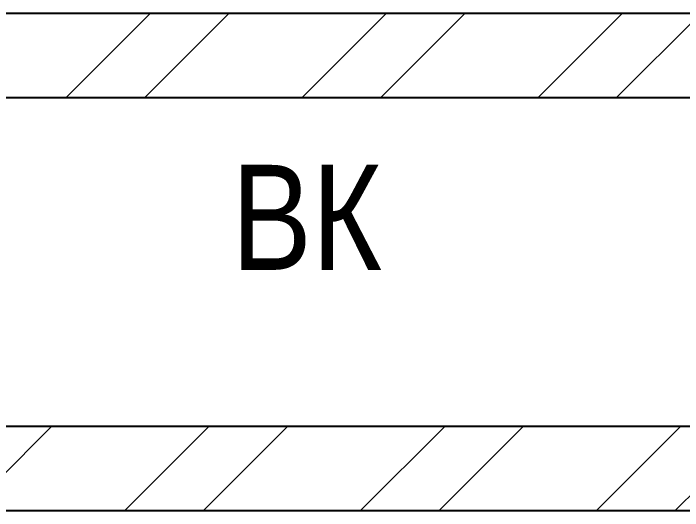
# Model space of a CAD drawing. Header units: millimetres. Extents: x -24360 to 609566, y -391049 to 148426.
# Drawn here: x 260089 to 261045, y -164440 to -163730 of the extents above; entities that cross this region are included whole.
import ezdxf

# ---------------------------------------------------------------- set-up
doc = ezdxf.new("R2010")
doc.units = ezdxf.units.MM
for name, color, linetype, lineweight in [('АР_Стены ГКЛ', 1, 'Continuous', 15), ('АР_Стены кирпич', 32, 'Continuous', 25), ('АР_Штриховка', 8, 'Continuous', 0), ('ВК_Шахты', 5, 'Continuous', 9)]:
    doc.layers.add(name, color=color, linetype=linetype, lineweight=lineweight)
doc.styles.add('style1', font='ARIALN.TTF')

msp = doc.modelspace()

# ---------------------------------------------------------------- hatches: boundary and pattern name
at = {"layer": 'АР_Штриховка', "linetype": 'Continuous', "lineweight": 0, "true_color": 0x000000}
h = msp.add_hatch(dxfattribs=at)
h.set_pattern_fill('ANSI32', color=18, scale=25, style=0)
h.set_pattern_definition([(45, (241545, -219850), (-168.3798, 168.3798), []), (45, (241657.25, -219850), (-168.3798, 168.3798), [])])
h.paths.add_polyline_path([(257035, -163730), (257005, -163810), (257035, -163850), (258715, -163850), (258675, -163760), (258595, -163730)], flags=0)
h.paths.add_polyline_path([(258715, -163730), (258675, -163760), (258715, -163850), (261545, -163850), (261545, -163730)], flags=0)
h = msp.add_hatch(dxfattribs=at)
h.set_pattern_fill('ANSI32', color=18, scale=25, angle=360, style=0)
h.set_pattern_definition([(45, (241545, -219850), (-168.3798, 168.3798), []), (45, (241657.25, -219850), (-168.3798, 168.3798), [])])
h.paths.add_polyline_path([(261545, -164440), (261545, -164320), (257765, -164320), (257725, -164410), (257765, -164440)], flags=0)
h.paths.add_polyline_path([(257645, -164440), (257725, -164410), (257765, -164320), (257035, -164320), (256955, -164350), (256915, -164440)], flags=0)
h.paths.add_polyline_path([(256915, -164440), (256955, -164350), (256915, -164320), (256315, -164320), (256235, -164350), (256195, -164440)], flags=0)
h.paths.add_polyline_path([(256195, -164440), (256235, -164350), (256195, -164320), (253945, -164320), (253945, -164440)], flags=0)

# ---------------------------------------------------------------- linework, layer by layer
at = {"layer": 'АР_Стены ГКЛ', "color": 18, "linetype": 'Continuous', "lineweight": 15, "true_color": 0x000000}
for p, q in [((260655, -163730), (260675, -163730)), ((260675, -164440), (260655, -164440))]:
    msp.add_line(p, q, dxfattribs=at)
at = {"layer": 'АР_Стены кирпич', "color": 18, "linetype": 'Continuous', "lineweight": 25, "true_color": 0x000000}
for p, q in [((261545, -163730), (258715, -163730)), ((258715, -163850), (261545, -163850)), ((261545, -164320), (257765, -164320)), ((257765, -164440), (261545, -164440))]:
    msp.add_line(p, q, dxfattribs=at)

# ---------------------------------------------------------------- texts
at = {"layer": 'ВК_Шахты', "color": 18, "lineweight": 50, "true_color": 0x000000, "style": 'style1'}
msp.add_text('ВК', height=150, dxfattribs=at).set_placement((260400.789, -164096.235))

doc.saveas('drawing.dxf')
